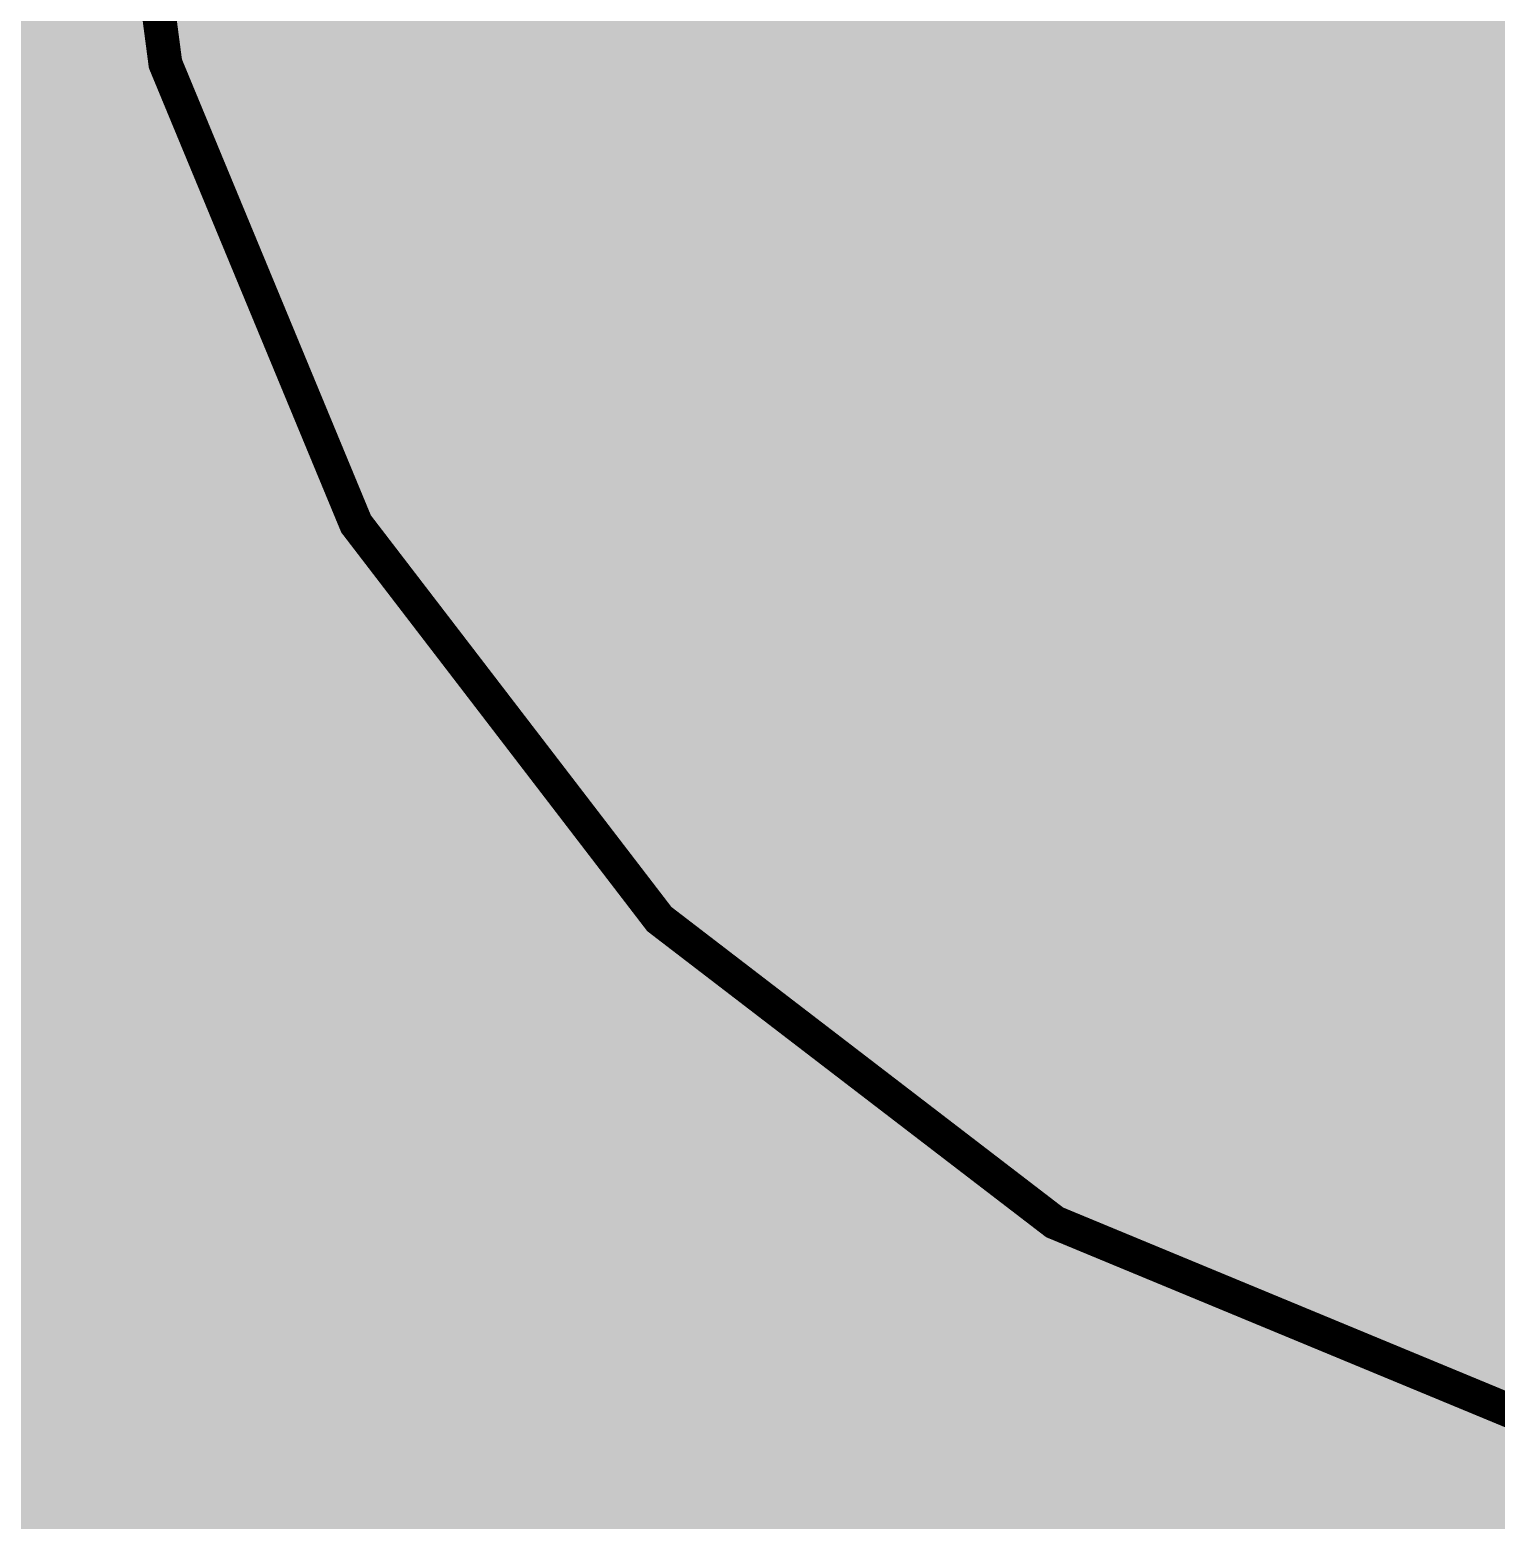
# Model space of a CAD drawing. Header units: millimetres. Extents: x -11 to 223, y -88 to 3.
# Drawn here: x 17.483 to 19.679, y -79.502 to -77.27 of the extents above; entities that cross this region are included whole.
import ezdxf

# ---------------------------------------------------------------- set-up
doc = ezdxf.new("R2010")
doc.units = ezdxf.units.MM
doc.header["$MEASUREMENT"] = 0
doc.layers.add('Bottom-Layer', color=7, linetype='Continuous', true_color=0x0000ff)
doc.layers.add('Top-Layer', color=7, linetype='Continuous', true_color=0xff0000)

msp = doc.modelspace()

# ---------------------------------------------------------------- hatches: boundary and pattern name
at = {"layer": 'Bottom-Layer'}
for points in [[(-10.335280670561328, 1.9786639573279117), (-0.3803901762937619, 1.978663957327912), (-0.8457795538777956, 1.7267330822868219), (-1.1954865712756049, 1.3295411380712436), (-1.3864520064799104, 0.8359941381570982), (-1.395162396331278, 0.30686223808334545), (-1.2205452355846855, -0.19270285851550828), (-0.8841010338576316, -0.6011899913499092), (-0.4272559703644388, -0.8683023769274468), (0.09373888747777906, -0.9611506223012442), (1.7937388874777793, -0.9611506223012444), (2.3147337453199954, -0.8683023769274477), (2.7715788088131896, -0.6011899913499097), (3.108023010540244, -0.19270285851550906), (3.2826401712868365, 0.30686223808334406), (3.2739297814354686, 0.8359941381570992), (3.0829643462311624, 1.3295411380712452), (2.7332573288333517, 1.7267330822868237), (2.2678679512493205, 1.9786639573279117), (222.62890525781054, 1.9786639573279117), (222.62890525781054, -87.47523495046991), (-10.335280670561344, -87.47523495046991)], [(17.588895097790196, -76.58115316230634), (17.686284054144206, -77.3208957280663), (17.971814026773565, -78.01022606045213), (18.426026619904178, -78.60216743648394), (19.017967995935994, -79.05638002961456), (19.707298328321816, -79.34191000224392), (20.44704089408179, -79.43929895859793), (21.186783459841763, -79.34191000224392), (21.87611379222759, -79.05638002961456), (22.4680551682594, -78.60216743648394), (22.92226776139001, -78.01022606045213), (23.207797734019376, -77.32089572806632), (23.305186690373386, -76.58115316230634), (23.207797734019376, -75.84141059654635), (22.922267761390014, -75.15208026416053), (22.468055168259404, -74.56013888812872), (21.87611379222759, -74.10592629499811), (21.186783459841763, -73.82039632236875), (20.44704089408179, -73.72300736601474), (19.707298328321816, -73.82039632236875), (19.017967995935994, -74.10592629499811), (18.42602661990418, -74.56013888812872), (17.971814026773565, -75.15208026416053), (17.686284054144206, -75.84141059654635)]]:
    msp.add_hatch(color=256, dxfattribs=at).paths.add_polyline_path(points)
at = {"layer": 'Top-Layer'}
msp.add_hatch(color=256, dxfattribs=at).paths.add_polyline_path([(-10.335280670561328, 1.9786639573279117), (-0.3803901762937619, 1.978663957327912), (-0.8457795538777956, 1.7267330822868219), (-1.1954865712756049, 1.3295411380712436), (-1.3864520064799104, 0.8359941381570982), (-1.395162396331278, 0.30686223808334545), (-1.2205452355846855, -0.19270285851550828), (-0.8841010338576316, -0.6011899913499092), (-0.4272559703644388, -0.8683023769274468), (0.09373888747777906, -0.9611506223012442), (1.7937388874777793, -0.9611506223012444), (2.3147337453199954, -0.8683023769274477), (2.7715788088131896, -0.6011899913499097), (3.108023010540244, -0.19270285851550906), (3.2826401712868365, 0.30686223808334406), (3.2739297814354686, 0.8359941381570992), (3.0829643462311624, 1.3295411380712452), (2.7332573288333517, 1.7267330822868237), (2.2678679512493205, 1.9786639573279117), (222.62890525781054, 1.9786639573279117), (222.62890525781054, -87.47523495046991), (-10.335280670561344, -87.47523495046991)])

# ---------------------------------------------------------------- linework, layer by layer
at = {"layer": 'Bottom-Layer', "const_width": 0.05080010160020321}
msp.add_lwpolyline([(17.588895097790196, -76.58115316230634), (17.686284054144206, -77.3208957280663), (17.971814026773565, -78.01022606045213), (18.426026619904178, -78.60216743648394), (19.017967995935994, -79.05638002961456), (19.707298328321816, -79.34191000224392), (20.44704089408179, -79.43929895859793), (21.186783459841763, -79.34191000224392), (21.87611379222759, -79.05638002961456), (22.4680551682594, -78.60216743648394), (22.92226776139001, -78.01022606045213), (23.207797734019376, -77.32089572806632), (23.305186690373386, -76.58115316230634), (23.207797734019376, -75.84141059654635), (22.922267761390014, -75.15208026416053), (22.468055168259404, -74.56013888812872), (21.87611379222759, -74.10592629499811), (21.186783459841763, -73.82039632236875), (20.44704089408179, -73.72300736601474), (19.707298328321816, -73.82039632236875), (19.017967995935994, -74.10592629499811), (18.42602661990418, -74.56013888812872), (17.971814026773565, -75.15208026416053), (17.686284054144206, -75.84141059654635)], close=True, dxfattribs=at)

doc.saveas('drawing.dxf')
